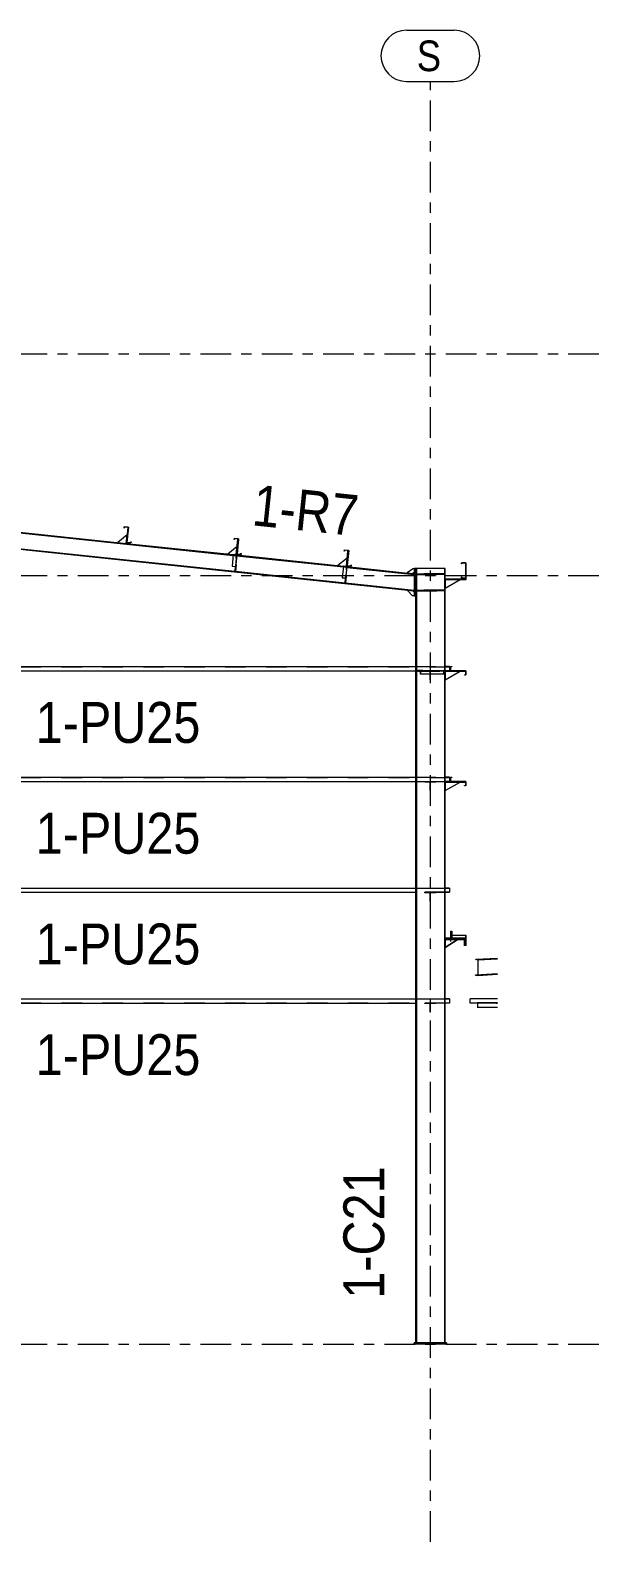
# Model space of a CAD drawing. Header units: millimetres. Extents: x -49 to 773, y -79 to 495.
# Drawn here: x 513.7 to 569.4, y 165.5 to 313.3 of the extents above; entities that cross this region are included whole.
import ezdxf

# ---------------------------------------------------------------- set-up
doc = ezdxf.new("R2010")
doc.units = ezdxf.units.MM
for name, pattern in [('XKITLINE00', [0]), ('XKITLINE02', [4, 2, -2]), ('XKITLINE03', [6, 3, -1, 1, -1])]:
    doc.linetypes.add(name, pattern=pattern)
for name, color, linetype, lineweight in [('Part', 2, 'Continuous', 0), ('PartMark', 7, 'Continuous', 0), ('S-grid', 1, 'Continuous', 0)]:
    doc.layers.add(name, color=color, linetype=linetype, lineweight=lineweight)
doc.styles.add('ARIAL', font='ARIAL.TTF')

# ---------------------------------------------------------------- blocks, each defined once
blk = doc.blocks.new('*A221')
at = {"layer": 'Part'}
blk.add_hatch(color=3, dxfattribs=at).paths.add_polyline_path([(555.89, 261.11), (555.89, 261.23), (556.31, 261.23), (556.31, 259.72), (555.89, 259.72), (555.89, 259.84), (555.91, 259.84), (555.91, 259.73), (556.29, 259.73), (556.29, 261.22), (555.91, 261.22), (555.91, 261.11)], flags=17)
blk = doc.blocks.new('*A222')
at = {"layer": 'Part'}
blk.add_hatch(color=3, dxfattribs=at).paths.add_polyline_path([(533.55, 262.05), (533.55, 262.07), (533.89, 262.03), (533.85, 261.67), (533.83, 261.68), (533.87, 262.01)], flags=17)
blk = doc.blocks.new('*A223')
at = {"layer": 'Part'}
blk.add_hatch(color=3, dxfattribs=at).paths.add_polyline_path([(544.33, 260.91), (544.33, 260.93), (544.66, 260.89), (544.62, 260.54), (544.61, 260.54), (544.64, 260.88)], flags=17)
blk = doc.blocks.new('*A224')
at = {"layer": 'Part'}
blk.add_hatch(color=3, dxfattribs=at).paths.add_polyline_path([(553.76, 250.64), (553.76, 250.66), (554.18, 250.66), (554.18, 250.32), (554.16, 250.32), (554.16, 250.64)], flags=17)
blk = doc.blocks.new('*A235')
at = {"layer": 'Part'}
blk.add_hatch(color=3, dxfattribs=at).paths.add_polyline_path([(554.81, 225.19), (554.81, 224.8), (556.31, 224.8), (556.31, 224.38), (556.18, 224.38), (556.18, 224.39), (556.29, 224.39), (556.29, 224.78), (554.79, 224.78), (554.79, 225.2), (554.92, 225.2), (554.92, 225.19)], flags=17)
blk = doc.blocks.new('*A236')
at = {"layer": 'Part'}
blk.add_hatch(color=3, dxfattribs=at).paths.add_polyline_path([(554.81, 240.23), (554.81, 239.84), (556.31, 239.84), (556.31, 239.42), (556.18, 239.42), (556.18, 239.44), (556.29, 239.44), (556.29, 239.82), (554.79, 239.82), (554.79, 240.24), (554.92, 240.24), (554.92, 240.23)], flags=17)
blk = doc.blocks.new('*A237')
at = {"layer": 'Part'}
blk.add_hatch(color=3, dxfattribs=at).paths.add_polyline_path([(554.81, 251.06), (554.81, 250.67), (556.31, 250.67), (556.31, 250.26), (556.18, 250.26), (556.18, 250.27), (556.29, 250.27), (556.29, 250.66), (554.79, 250.66), (554.79, 251.07), (554.92, 251.07), (554.92, 251.06)], flags=17)
blk = doc.blocks.new('*A240')
at = {"layer": 'Part'}
blk.add_hatch(color=3, dxfattribs=at).paths.add_polyline_path([(523.52, 263.18), (523.53, 263.29), (523.54, 263.29), (523.53, 263.17), (523.12, 263.21), (523.27, 264.7), (522.89, 264.74), (522.88, 264.63), (522.86, 264.64), (522.88, 264.76), (523.29, 264.72), (523.13, 263.22)], flags=17)
blk = doc.blocks.new('*A241')
at = {"layer": 'Part'}
blk.add_hatch(color=3, dxfattribs=at).paths.add_polyline_path([(534.29, 262.05), (534.3, 262.16), (534.32, 262.15), (534.31, 262.03), (533.89, 262.07), (534.05, 263.57), (533.66, 263.61), (533.65, 263.5), (533.64, 263.5), (533.65, 263.62), (534.06, 263.58), (533.91, 262.09)], flags=17)
blk = doc.blocks.new('*A242')
at = {"layer": 'Part'}
blk.add_hatch(color=3, dxfattribs=at).paths.add_polyline_path([(545.07, 260.91), (545.08, 261.02), (545.09, 261.02), (545.08, 260.89), (544.66, 260.94), (544.82, 262.43), (544.44, 262.47), (544.43, 262.36), (544.41, 262.36), (544.42, 262.49), (544.84, 262.44), (544.68, 260.95)], flags=17)
blk = doc.blocks.new('*A941')
at = {"layer": 'S-grid', "color": 1, "linetype": 'XKITLINE03', "lineweight": 0}
blk.add_line((-9.67, 281.66), (569.41, 281.66), dxfattribs=at)
blk = doc.blocks.new('*A942')
at = {"layer": 'S-grid', "color": 1, "linetype": 'XKITLINE03', "lineweight": 0}
blk.add_line((-9.67, 259.99), (569.41, 259.99), dxfattribs=at)
blk = doc.blocks.new('*A943')
at = {"layer": 'S-grid', "color": 1, "linetype": 'XKITLINE03', "lineweight": 0}
blk.add_line((-9.67, 184.78), (569.41, 184.78), dxfattribs=at)
blk = doc.blocks.new('*A972')
at = {"layer": 'Part', "color": 2, "linetype": 'XKITLINE00', "lineweight": 0}
for p, q in [((500.75, 218.57), (500.75, 218.16)), ((500.75, 218.57), (502.94, 218.57)), ((500.75, 218.16), (502.94, 218.16)), ((504.4, 218.57), (551.37, 218.57)), ((504.4, 218.16), (551.37, 218.16)), ((554.71, 218.57), (554.29, 218.57)), ((554.71, 218.16), (554.29, 218.16)), ((554.71, 218.57), (554.71, 218.16))]:
    blk.add_line(p, q, dxfattribs=at)
at = {"layer": 'Part', "color": 7, "linetype": 'XKITLINE02', "lineweight": 0}
for p, q in [((500.75, 218.56), (554.71, 218.56)), ((500.75, 218.17), (554.71, 218.17)), ((502.94, 218.57), (504.4, 218.57)), ((502.94, 218.16), (504.4, 218.16)), ((551.37, 218.57), (554.29, 218.57)), ((554.29, 218.16), (551.37, 218.16))]:
    blk.add_line(p, q, dxfattribs=at)
blk = doc.blocks.new('*A973')
at = {"layer": 'Part', "color": 2, "linetype": 'XKITLINE00', "lineweight": 0}
for p, q in [((500.75, 229.41), (500.75, 228.99)), ((500.75, 229.41), (502.94, 229.41)), ((504.4, 229.41), (551.37, 229.41)), ((554.71, 229.41), (554.29, 229.41)), ((554.71, 229.41), (554.71, 228.99)), ((500.75, 228.99), (502.94, 228.99)), ((504.4, 228.99), (551.37, 228.99)), ((554.71, 228.99), (554.29, 228.99))]:
    blk.add_line(p, q, dxfattribs=at)
at = {"layer": 'Part', "color": 7, "linetype": 'XKITLINE02', "lineweight": 0}
for p, q in [((500.75, 229.39), (554.71, 229.39)), ((502.94, 229.41), (504.4, 229.41)), ((551.37, 229.41), (554.29, 229.41)), ((500.75, 229.01), (554.71, 229.01)), ((502.94, 228.99), (504.4, 228.99)), ((554.29, 228.99), (551.37, 228.99))]:
    blk.add_line(p, q, dxfattribs=at)
blk = doc.blocks.new('*A974')
at = {"layer": 'Part', "color": 2, "linetype": 'XKITLINE00', "lineweight": 0}
for p, q in [((500.75, 240.24), (500.75, 239.82)), ((500.75, 240.24), (502.94, 240.24)), ((500.75, 239.82), (502.94, 239.82)), ((504.4, 240.24), (551.37, 240.24)), ((504.4, 239.82), (551.37, 239.82)), ((554.71, 240.24), (554.29, 240.24)), ((554.71, 240.24), (554.71, 239.82))]:
    blk.add_line(p, q, dxfattribs=at)
at = {"layer": 'Part', "color": 7, "linetype": 'XKITLINE02', "lineweight": 0}
for p, q in [((500.75, 240.23), (554.71, 240.23)), ((500.75, 239.84), (554.71, 239.84)), ((502.94, 240.24), (504.4, 240.24)), ((502.94, 239.82), (504.4, 239.82)), ((551.37, 240.24), (554.29, 240.24)), ((551.37, 239.82), (554.71, 239.82))]:
    blk.add_line(p, q, dxfattribs=at)
blk = doc.blocks.new('*A975')
at = {"layer": 'Part', "color": 7, "linetype": 'XKITLINE02', "lineweight": 0}
for p, q in [((552.29, 218.12), (552.29, 218.16)), ((552.29, 218.16), (553.37, 218.16)), ((553.37, 218.12), (552.29, 218.12)), ((553.37, 218.16), (553.37, 218.12))]:
    blk.add_line(p, q, dxfattribs=at)
blk = doc.blocks.new('*A976')
at = {"layer": 'Part', "color": 7, "linetype": 'XKITLINE02', "lineweight": 0}
for p, q in [((552.85, 218.12), (552.81, 218.12)), ((552.81, 217.28), (552.81, 218.12)), ((552.81, 218.12), (552.85, 218.12)), ((552.85, 217.28), (552.85, 218.12)), ((552.85, 217.28), (552.81, 217.28))]:
    blk.add_line(p, q, dxfattribs=at)
blk = doc.blocks.new('*A977')
at = {"layer": 'Part', "color": 7, "linetype": 'XKITLINE02', "lineweight": 0}
for p, q in [((552.29, 228.95), (552.29, 228.99)), ((552.29, 228.99), (553.37, 228.99)), ((553.37, 228.95), (552.29, 228.95)), ((553.37, 228.99), (553.37, 228.95))]:
    blk.add_line(p, q, dxfattribs=at)
blk = doc.blocks.new('*A978')
at = {"layer": 'Part', "color": 7, "linetype": 'XKITLINE02', "lineweight": 0}
for p, q in [((552.85, 228.95), (552.81, 228.95)), ((552.81, 228.12), (552.81, 228.95)), ((552.81, 228.95), (552.85, 228.95)), ((552.85, 228.12), (552.81, 228.12)), ((552.85, 228.12), (552.85, 228.95))]:
    blk.add_line(p, q, dxfattribs=at)
blk = doc.blocks.new('*A979')
at = {"layer": 'Part', "color": 7, "linetype": 'XKITLINE02', "lineweight": 0}
for p, q in [((552.29, 239.78), (552.29, 239.82)), ((552.29, 239.82), (553.37, 239.82)), ((553.37, 239.78), (552.29, 239.78)), ((553.37, 239.82), (553.37, 239.78))]:
    blk.add_line(p, q, dxfattribs=at)
blk = doc.blocks.new('*A980')
at = {"layer": 'Part', "color": 7, "linetype": 'XKITLINE02', "lineweight": 0}
for p, q in [((552.85, 239.78), (552.81, 239.78)), ((552.81, 238.95), (552.81, 239.78)), ((552.81, 239.78), (552.85, 239.78)), ((552.85, 238.95), (552.85, 239.78)), ((552.85, 238.95), (552.81, 238.95))]:
    blk.add_line(p, q, dxfattribs=at)
blk = doc.blocks.new('*A993')
at = {"layer": 'Part', "color": 2, "linetype": 'XKITLINE00', "lineweight": 0}
for p, q in [((500.75, 251.07), (500.75, 250.66)), ((500.75, 251.07), (502.94, 251.07)), ((500.75, 250.66), (502.94, 250.66)), ((504.4, 251.07), (551.37, 251.07)), ((504.4, 250.66), (551.37, 250.66)), ((554.71, 251.07), (554.29, 251.07)), ((554.71, 251.07), (554.71, 250.66))]:
    blk.add_line(p, q, dxfattribs=at)
at = {"layer": 'Part', "color": 7, "linetype": 'XKITLINE02', "lineweight": 0}
for p, q in [((500.75, 251.06), (554.71, 251.06)), ((500.75, 250.67), (554.71, 250.67)), ((502.94, 251.07), (504.4, 251.07)), ((502.94, 250.66), (504.4, 250.66)), ((551.37, 251.07), (554.29, 251.07)), ((551.37, 250.66), (554.71, 250.66))]:
    blk.add_line(p, q, dxfattribs=at)
blk = doc.blocks.new('*A994')
at = {"layer": 'Part', "color": 7, "linetype": 'XKITLINE02', "lineweight": 0}
for p, q in [((554.18, 260.16), (551.48, 260.16)), ((551.48, 260.09), (551.48, 260.16)), ((551.48, 260.09), (554.18, 260.09)), ((551.61, 260.09), (551.61, 260.16)), ((554.06, 260.09), (554.06, 260.16)), ((554.18, 260.09), (554.18, 260.16))]:
    blk.add_line(p, q, dxfattribs=at)
blk = doc.blocks.new('*A995')
at = {"layer": 'Part', "color": 7, "linetype": 'XKITLINE02', "lineweight": 0}
for p, q in [((554.18, 258.55), (551.48, 258.55)), ((551.48, 258.48), (551.48, 258.55)), ((551.48, 258.48), (554.18, 258.48)), ((551.61, 258.48), (551.61, 258.55)), ((554.06, 258.48), (554.06, 258.55)), ((554.18, 258.48), (554.18, 258.55))]:
    blk.add_line(p, q, dxfattribs=at)
blk = doc.blocks.new('*A996')
at = {"layer": 'Part', "color": 7, "linetype": 'XKITLINE02', "lineweight": 0}
for p, q in [((552.29, 250.62), (552.29, 250.66)), ((552.29, 250.66), (553.37, 250.66)), ((553.37, 250.62), (552.29, 250.62)), ((553.37, 250.66), (553.37, 250.62))]:
    blk.add_line(p, q, dxfattribs=at)
blk = doc.blocks.new('*A997')
at = {"layer": 'Part', "color": 7, "linetype": 'XKITLINE02', "lineweight": 0}
for p, q in [((552.85, 250.62), (552.81, 250.62)), ((552.81, 249.78), (552.81, 250.62)), ((552.81, 250.62), (552.85, 250.62)), ((552.85, 249.78), (552.85, 250.62)), ((552.85, 249.78), (552.81, 249.78))]:
    blk.add_line(p, q, dxfattribs=at)
blk = doc.blocks.new('*A1140')
at = {"layer": 'S-grid', "color": 1, "linetype": 'XKITLINE03', "lineweight": 0}
blk.add_line((552.83, 165.46), (552.83, 308.32), dxfattribs=at)
at = {"layer": 'S-grid', "color": 3, "style": 'ARIAL', "width": 0.85}
blk.add_text('S', height=3, dxfattribs=at).set_placement((551.5, 309.32))
blk = doc.blocks.new('*A1279')
at = {"layer": 'Part', "color": 7, "linetype": 'XKITLINE02', "lineweight": 0}
for p, q in [((455.14, 268.62), (455.31, 270.28)), ((458.13, 269.91), (458.46, 269.87)), ((458.14, 269.98), (458.47, 269.94)), ((458.3, 268.36), (458.34, 268.35)), ((468.9, 268.77), (469.23, 268.74)), ((468.91, 268.84), (469.24, 268.81)), ((479.97, 267.68), (480.01, 267.67)), ((469.07, 267.22), (469.11, 267.22)), ((490.45, 266.5), (490.78, 266.47)), ((490.46, 266.57), (490.79, 266.54)), ((490.62, 264.95), (490.66, 264.94)), ((501.52, 265.4), (501.56, 265.4)), ((502.85, 263.59), (504.51, 263.41)), ((512, 264.3), (512.33, 264.26)), ((512, 264.23), (512.33, 264.19)), ((512.17, 262.68), (512.21, 262.67)), ((523.07, 263.13), (523.11, 263.13)), ((533.54, 261.95), (533.87, 261.92)), ((533.55, 262.03), (533.88, 261.99)), ((533.71, 260.4), (533.76, 260.4)), ((544.32, 260.89), (544.66, 260.85)), ((544.32, 260.82), (551.26, 260.09)), ((544.49, 259.27), (544.53, 259.26)), ((551.26, 260.16), (551.26, 258.48))]:
    blk.add_line(p, q, dxfattribs=at)
at = {"layer": 'Part', "color": 2, "linetype": 'XKITLINE00', "lineweight": 0}
for p, q in [((455.31, 270.28), (458.14, 269.98)), ((455.31, 270.21), (458.13, 269.91)), ((458.46, 269.87), (468.9, 268.77)), ((458.47, 269.94), (468.91, 268.84)), ((455.14, 268.62), (502.85, 263.59)), ((455.15, 268.69), (458.3, 268.36)), ((458.34, 268.35), (469.07, 267.22)), ((469.23, 268.74), (490.45, 266.5)), ((469.24, 268.81), (479.97, 267.68)), ((480.01, 267.67), (490.46, 266.57)), ((469.11, 267.22), (490.62, 264.95)), ((490.78, 266.47), (512, 264.23)), ((490.79, 266.54), (501.52, 265.4)), ((490.66, 264.94), (512.17, 262.68)), ((501.56, 265.4), (512, 264.3)), ((504.51, 263.41), (551.26, 258.48)), ((512.33, 264.26), (523.07, 263.13)), ((512.33, 264.19), (533.54, 261.95)), ((512.21, 262.67), (533.71, 260.4)), ((523.11, 263.13), (533.55, 262.03)), ((533.87, 261.92), (544.32, 260.82)), ((533.88, 261.99), (544.32, 260.89)), ((533.76, 260.4), (544.49, 259.27)), ((544.65, 260.78), (551.26, 260.09)), ((544.66, 260.85), (551.26, 260.16)), ((544.53, 259.26), (551.26, 258.55))]:
    blk.add_line(p, q, dxfattribs=at)
blk = doc.blocks.new('*A1282')
at = {"layer": 'Part', "color": 2, "linetype": 'XKITLINE00', "lineweight": 0}
for p, q in [((551.37, 260.66), (551.37, 184.91)), ((554.29, 260.66), (551.37, 260.66)), ((551.47, 260.66), (551.47, 184.91)), ((554.2, 260.66), (554.2, 184.91)), ((554.29, 184.91), (554.29, 260.66))]:
    blk.add_line(p, q, dxfattribs=at)
at = {"layer": 'Part', "color": 7, "linetype": 'XKITLINE02', "lineweight": 0}
blk.add_line((551.37, 184.91), (554.29, 184.91), dxfattribs=at)
blk = doc.blocks.new('*A1303')
at = {"layer": 'Part', "color": 2, "linetype": 'XKITLINE00', "lineweight": 0}
for p, q in [((555.89, 261.23), (556.31, 261.23)), ((555.89, 261.11), (555.89, 261.23)), ((555.91, 261.11), (555.89, 261.11)), ((556.29, 261.22), (555.91, 261.22)), ((555.91, 261.22), (555.91, 261.11)), ((556.29, 259.73), (556.29, 261.22)), ((556.31, 261.23), (556.31, 259.72)), ((555.89, 259.72), (555.89, 259.84)), ((555.89, 259.84), (555.91, 259.84)), ((556.31, 259.72), (555.89, 259.72)), ((555.91, 259.84), (555.91, 259.73)), ((555.91, 259.73), (556.29, 259.73))]:
    blk.add_line(p, q, dxfattribs=at)
blk = doc.blocks.new('*A1304')
at = {"layer": 'Part', "color": 2, "linetype": 'XKITLINE00', "lineweight": 0}
for p, q in [((523.22, 264.62), (523.07, 263.13)), ((523.12, 263.21), (523.11, 263.13)), ((523.22, 264.62), (523.27, 264.62)), ((523.07, 263.13), (523.11, 263.13))]:
    blk.add_line(p, q, dxfattribs=at)
at = {"layer": 'Part', "color": 7, "linetype": 'XKITLINE02', "lineweight": 0}
blk.add_line((523.27, 264.62), (523.12, 263.21), dxfattribs=at)
blk = doc.blocks.new('*A1305')
at = {"layer": 'Part', "color": 2, "linetype": 'XKITLINE00', "lineweight": 0}
blk.add_line((523.15, 263.96), (522.24, 263.22), dxfattribs=at)
at = {"layer": 'Part', "color": 7, "linetype": 'XKITLINE02', "lineweight": 0}
for p, q in [((522.24, 263.22), (523.07, 263.13)), ((523.07, 263.13), (523.15, 263.96))]:
    blk.add_line(p, q, dxfattribs=at)
blk = doc.blocks.new('*A1306')
at = {"layer": 'Part', "color": 2, "linetype": 'XKITLINE00', "lineweight": 0}
for p, q in [((533.55, 262.05), (533.43, 260.9)), ((533.55, 262.05), (533.55, 262.07)), ((533.55, 262.07), (533.89, 262.03)), ((533.87, 262.01), (533.55, 262.05)), ((533.89, 262.03), (533.75, 260.71)), ((533.83, 261.68), (533.87, 262.01)), ((533.43, 260.9), (533.75, 260.87)), ((533.83, 261.68), (533.72, 260.57)), ((533.72, 260.57), (533.73, 260.57)), ((533.83, 261.68), (533.85, 261.67))]:
    blk.add_line(p, q, dxfattribs=at)
at = {"layer": 'Part', "color": 7, "linetype": 'XKITLINE02', "lineweight": 0}
for p, q in [((533.43, 260.91), (533.76, 260.88)), ((533.73, 260.57), (533.75, 260.71))]:
    blk.add_line(p, q, dxfattribs=at)
blk = doc.blocks.new('*A1307')
at = {"layer": 'Part', "color": 2, "linetype": 'XKITLINE00', "lineweight": 0}
for p, q in [((533.84, 262.03), (534, 263.49)), ((534, 263.49), (534.04, 263.48)), ((533.89, 262.07), (533.89, 262.03))]:
    blk.add_line(p, q, dxfattribs=at)
at = {"layer": 'Part', "color": 7, "linetype": 'XKITLINE02', "lineweight": 0}
for p, q in [((534.04, 263.48), (533.89, 262.07)), ((533.84, 262.03), (533.84, 261.99)), ((533.84, 261.99), (533.88, 261.99)), ((533.89, 262.03), (533.88, 261.99))]:
    blk.add_line(p, q, dxfattribs=at)
blk = doc.blocks.new('*A1308')
at = {"layer": 'Part', "color": 2, "linetype": 'XKITLINE00', "lineweight": 0}
blk.add_line((533.93, 262.82), (533.01, 262.08), dxfattribs=at)
at = {"layer": 'Part', "color": 7, "linetype": 'XKITLINE02', "lineweight": 0}
for p, q in [((533.01, 262.08), (533.84, 261.99)), ((533.84, 261.99), (533.93, 262.82))]:
    blk.add_line(p, q, dxfattribs=at)
blk = doc.blocks.new('*A1309')
at = {"layer": 'Part', "color": 2, "linetype": 'XKITLINE00', "lineweight": 0}
for p, q in [((544.33, 260.91), (544.21, 259.76)), ((544.33, 260.91), (544.33, 260.93)), ((544.33, 260.93), (544.66, 260.89)), ((544.64, 260.88), (544.33, 260.91)), ((544.61, 260.54), (544.49, 259.44)), ((544.66, 260.89), (544.52, 259.57)), ((544.61, 260.54), (544.64, 260.88)), ((544.61, 260.54), (544.62, 260.54)), ((544.21, 259.76), (544.52, 259.73)), ((544.49, 259.44), (544.51, 259.43))]:
    blk.add_line(p, q, dxfattribs=at)
at = {"layer": 'Part', "color": 7, "linetype": 'XKITLINE02', "lineweight": 0}
for p, q in [((544.21, 259.78), (544.54, 259.74)), ((544.51, 259.43), (544.52, 259.57))]:
    blk.add_line(p, q, dxfattribs=at)
blk = doc.blocks.new('*A1310')
at = {"layer": 'Part', "color": 2, "linetype": 'XKITLINE00', "lineweight": 0}
for p, q in [((544.62, 260.9), (544.77, 262.35)), ((544.77, 262.35), (544.81, 262.35)), ((544.66, 260.94), (544.66, 260.89))]:
    blk.add_line(p, q, dxfattribs=at)
at = {"layer": 'Part', "color": 7, "linetype": 'XKITLINE02', "lineweight": 0}
for p, q in [((544.81, 262.35), (544.66, 260.94)), ((544.62, 260.9), (544.61, 260.86)), ((544.61, 260.86), (544.66, 260.85)), ((544.66, 260.89), (544.66, 260.85))]:
    blk.add_line(p, q, dxfattribs=at)
blk = doc.blocks.new('*A1311')
at = {"layer": 'Part', "color": 2, "linetype": 'XKITLINE00', "lineweight": 0}
blk.add_line((544.7, 261.69), (543.79, 260.95), dxfattribs=at)
at = {"layer": 'Part', "color": 7, "linetype": 'XKITLINE02', "lineweight": 0}
for p, q in [((543.79, 260.95), (544.61, 260.86)), ((544.61, 260.86), (544.7, 261.69))]:
    blk.add_line(p, q, dxfattribs=at)
blk = doc.blocks.new('*A1312')
at = {"layer": 'Part', "color": 2, "linetype": 'XKITLINE00', "lineweight": 0}
for p, q in [((533.71, 260.4), (533.75, 260.71)), ((533.76, 260.4), (533.71, 260.4)), ((533.82, 261.02), (533.76, 260.4)), ((533.78, 261.02), (533.82, 261.02))]:
    blk.add_line(p, q, dxfattribs=at)
at = {"layer": 'Part', "color": 7, "linetype": 'XKITLINE02', "lineweight": 0}
for p, q in [((533.73, 260.53), (533.77, 260.52)), ((533.75, 260.71), (533.78, 261.02))]:
    blk.add_line(p, q, dxfattribs=at)
blk = doc.blocks.new('*A1313')
at = {"layer": 'Part', "color": 2, "linetype": 'XKITLINE00', "lineweight": 0}
for p, q in [((544.49, 259.27), (544.52, 259.57)), ((544.53, 259.26), (544.49, 259.27)), ((544.6, 259.88), (544.53, 259.26)), ((544.55, 259.89), (544.6, 259.88))]:
    blk.add_line(p, q, dxfattribs=at)
at = {"layer": 'Part', "color": 7, "linetype": 'XKITLINE02', "lineweight": 0}
for p, q in [((544.5, 259.39), (544.54, 259.39)), ((544.52, 259.57), (544.55, 259.89))]:
    blk.add_line(p, q, dxfattribs=at)
blk = doc.blocks.new('*A1314')
at = {"layer": 'Part', "color": 2, "linetype": 'XKITLINE00', "lineweight": 0}
for p, q in [((551.36, 260.66), (551.26, 260.66)), ((551.26, 260.66), (551.26, 257.99)), ((551.36, 257.99), (551.36, 260.66)), ((551.26, 257.99), (551.36, 257.99))]:
    blk.add_line(p, q, dxfattribs=at)
blk = doc.blocks.new('*A1315')
at = {"layer": 'Part', "color": 2, "linetype": 'XKITLINE00', "lineweight": 0}
for p, q in [((550.6, 260.31), (551.14, 260.67)), ((550.6, 260.23), (550.6, 260.31)), ((551.26, 260.28), (551.13, 260.17)), ((551.14, 260.67), (551.26, 260.66))]:
    blk.add_line(p, q, dxfattribs=at)
at = {"layer": 'Part', "color": 7, "linetype": 'XKITLINE02', "lineweight": 0}
for p, q in [((551.26, 260.66), (551.26, 260.28)), ((550.6, 260.23), (551.13, 260.17))]:
    blk.add_line(p, q, dxfattribs=at)
blk = doc.blocks.new('*A1316')
at = {"layer": 'Part', "color": 2, "linetype": 'XKITLINE00', "lineweight": 0}
for p, q in [((550.64, 258.47), (550.65, 258.55)), ((551.09, 258.01), (550.64, 258.47)), ((551.26, 257.99), (551.09, 258.01)), ((551.13, 258.49), (551.26, 258.36))]:
    blk.add_line(p, q, dxfattribs=at)
at = {"layer": 'Part', "color": 7, "linetype": 'XKITLINE02', "lineweight": 0}
for p, q in [((550.65, 258.55), (551.13, 258.49)), ((551.26, 258.36), (551.26, 257.99))]:
    blk.add_line(p, q, dxfattribs=at)
blk = doc.blocks.new('*A1317')
at = {"layer": 'Part', "color": 2, "linetype": 'XKITLINE00', "lineweight": 0}
for p, q in [((551.48, 260.09), (551.48, 260.16)), ((551.48, 260.16), (554.18, 260.16)), ((554.18, 260.09), (551.48, 260.09)), ((554.18, 260.16), (554.18, 260.09))]:
    blk.add_line(p, q, dxfattribs=at)
at = {"layer": 'Part', "color": 7, "linetype": 'XKITLINE02', "lineweight": 0}
for p, q in [((551.61, 260.09), (551.61, 260.16)), ((554.06, 260.09), (554.06, 260.16))]:
    blk.add_line(p, q, dxfattribs=at)
blk = doc.blocks.new('*A1318')
at = {"layer": 'Part', "color": 2, "linetype": 'XKITLINE00', "lineweight": 0}
for p, q in [((551.48, 258.48), (551.48, 258.55)), ((551.48, 258.55), (554.18, 258.55)), ((554.18, 258.48), (551.48, 258.48)), ((554.18, 258.55), (554.18, 258.48))]:
    blk.add_line(p, q, dxfattribs=at)
at = {"layer": 'Part', "color": 7, "linetype": 'XKITLINE02', "lineweight": 0}
for p, q in [((551.61, 258.48), (551.61, 258.55)), ((554.06, 258.48), (554.06, 258.55))]:
    blk.add_line(p, q, dxfattribs=at)
blk = doc.blocks.new('*A1319')
at = {"layer": 'Part', "color": 2, "linetype": 'XKITLINE00', "lineweight": 0}
for p, q in [((554.79, 250.66), (554.29, 250.66)), ((554.29, 250.62), (556.21, 250.62)), ((556.21, 250.62), (556.21, 250.66))]:
    blk.add_line(p, q, dxfattribs=at)
at = {"layer": 'Part', "color": 7, "linetype": 'XKITLINE02', "lineweight": 0}
for p, q in [((554.29, 250.66), (554.29, 250.62)), ((556.21, 250.66), (554.79, 250.66))]:
    blk.add_line(p, q, dxfattribs=at)
blk = doc.blocks.new('*A1320')
at = {"layer": 'Part', "color": 2, "linetype": 'XKITLINE00', "lineweight": 0}
blk.add_line((554.29, 249.78), (555.75, 250.62), dxfattribs=at)
at = {"layer": 'Part', "color": 7, "linetype": 'XKITLINE02', "lineweight": 0}
for p, q in [((554.29, 250.62), (554.29, 249.78)), ((555.75, 250.62), (554.29, 250.62))]:
    blk.add_line(p, q, dxfattribs=at)
blk = doc.blocks.new('*A1321')
at = {"layer": 'Part', "color": 2, "linetype": 'XKITLINE00', "lineweight": 0}
for p, q in [((552.09, 250.7), (551.47, 250.7)), ((551.83, 250.66), (551.47, 250.66)), ((552.09, 250.66), (552.09, 250.7))]:
    blk.add_line(p, q, dxfattribs=at)
at = {"layer": 'Part', "color": 7, "linetype": 'XKITLINE02', "lineweight": 0}
for p, q in [((551.47, 250.66), (551.47, 250.7)), ((551.59, 250.66), (551.59, 250.7)), ((552.09, 250.66), (551.83, 250.66))]:
    blk.add_line(p, q, dxfattribs=at)
blk = doc.blocks.new('*A1322')
at = {"layer": 'Part', "color": 2, "linetype": 'XKITLINE00', "lineweight": 0}
for p, q in [((551.61, 250.66), (551.61, 250.64)), ((551.61, 250.64), (553.76, 250.64)), ((554.18, 250.66), (551.83, 250.66)), ((551.86, 250.32), (551.86, 250.64)), ((554.16, 250.32), (551.86, 250.32)), ((553.76, 250.64), (553.76, 250.66)), ((554.16, 250.64), (553.76, 250.64)), ((554.16, 250.32), (554.16, 250.64)), ((554.18, 250.32), (554.16, 250.32)), ((554.18, 250.32), (554.18, 250.66))]:
    blk.add_line(p, q, dxfattribs=at)
at = {"layer": 'Part', "color": 7, "linetype": 'XKITLINE02', "lineweight": 0}
for p, q in [((551.83, 250.66), (551.61, 250.66)), ((551.87, 250.32), (551.86, 250.32)), ((551.87, 250.66), (551.87, 250.32))]:
    blk.add_line(p, q, dxfattribs=at)
blk = doc.blocks.new('*A1323')
at = {"layer": 'Part', "color": 2, "linetype": 'XKITLINE00', "lineweight": 0}
for p, q in [((556.35, 261.13), (556.31, 261.13)), ((556.35, 259.63), (556.35, 261.13)), ((556.31, 259.72), (556.31, 259.63)), ((556.31, 259.63), (556.35, 259.63))]:
    blk.add_line(p, q, dxfattribs=at)
at = {"layer": 'Part', "color": 7, "linetype": 'XKITLINE02', "lineweight": 0}
blk.add_line((556.31, 261.13), (556.31, 259.72), dxfattribs=at)
blk = doc.blocks.new('*A1324')
at = {"layer": 'Part', "color": 2, "linetype": 'XKITLINE00', "lineweight": 0}
for p, q in [((556.35, 259.63), (554.29, 259.63)), ((554.29, 259.59), (556.35, 259.59)), ((556.35, 259.59), (556.35, 259.63))]:
    blk.add_line(p, q, dxfattribs=at)
at = {"layer": 'Part', "color": 7, "linetype": 'XKITLINE02', "lineweight": 0}
blk.add_line((554.29, 259.63), (554.29, 259.59), dxfattribs=at)
blk = doc.blocks.new('*A1325')
at = {"layer": 'Part', "color": 2, "linetype": 'XKITLINE00', "lineweight": 0}
blk.add_line((554.29, 258.76), (555.75, 259.59), dxfattribs=at)
at = {"layer": 'Part', "color": 7, "linetype": 'XKITLINE02', "lineweight": 0}
for p, q in [((554.29, 259.59), (554.29, 258.76)), ((555.75, 259.59), (554.29, 259.59))]:
    blk.add_line(p, q, dxfattribs=at)
blk = doc.blocks.new('*A1354')
at = {"layer": 'Part', "color": 2, "linetype": 'XKITLINE00', "lineweight": 0}
for p, q in [((559.27, 218.16), (559.27, 218.14)), ((559.27, 218.14), (559.41, 218.14))]:
    blk.add_line(p, q, dxfattribs=at)
at = {"layer": 'Part', "color": 7, "linetype": 'XKITLINE02', "lineweight": 0}
blk.add_line((559.41, 218.16), (559.27, 218.16), dxfattribs=at)
blk = doc.blocks.new('*A1355')
at = {"layer": 'Part', "color": 2, "linetype": 'XKITLINE00', "lineweight": 0}
for p, q in [((559.41, 218.57), (556.74, 218.57)), ((556.74, 218.16), (556.74, 218.57)), ((559.41, 218.16), (556.74, 218.16)), ((557.41, 217.76), (557.41, 217.77)), ((557.41, 217.77), (559.41, 217.77)), ((557.41, 217.76), (559.41, 217.76)), ((557.46, 217.77), (557.46, 218.16))]:
    blk.add_line(p, q, dxfattribs=at)
at = {"layer": 'Part', "color": 7, "linetype": 'XKITLINE02', "lineweight": 0}
for p, q in [((559.41, 218.56), (556.74, 218.56)), ((556.74, 218.17), (556.74, 218.56)), ((559.41, 218.17), (556.74, 218.17)), ((556.8, 218.56), (556.8, 218.57)), ((557.47, 217.76), (557.47, 218.17))]:
    blk.add_line(p, q, dxfattribs=at)
blk = doc.blocks.new('*A1356')
at = {"layer": 'Part', "color": 2, "linetype": 'XKITLINE00', "lineweight": 0}
for p, q in [((557.27, 222.44), (559.41, 222.56)), ((557.27, 222.42), (559.41, 222.54)), ((557.27, 222.42), (557.27, 222.44)), ((557.46, 222.38), (557.27, 222.42)), ((557.46, 222.38), (559.41, 222.49)), ((557.46, 222.38), (557.46, 220.93)), ((557.26, 220.92), (559.41, 221.04)), ((559.41, 221.02), (557.26, 220.9)), ((557.26, 220.9), (557.26, 220.92)), ((557.26, 220.9), (557.47, 220.86)), ((557.47, 220.86), (559.41, 220.97))]:
    blk.add_line(p, q, dxfattribs=at)
at = {"layer": 'Part', "color": 7, "linetype": 'XKITLINE02', "lineweight": 0}
for p, q in [((557.27, 222.44), (557.47, 222.4)), ((557.47, 222.4), (559.41, 222.51)), ((557.47, 222.4), (557.47, 220.86)), ((557.26, 220.92), (557.46, 220.88)), ((557.46, 220.88), (559.41, 220.99)), ((557.46, 220.93), (557.46, 220.88))]:
    blk.add_line(p, q, dxfattribs=at)
blk = doc.blocks.new('*A1359')
at = {"layer": 'Part', "color": 2, "linetype": 'XKITLINE00', "lineweight": 0}
for p, q in [((554.79, 225.2), (554.79, 224.51)), ((554.79, 225.2), (554.92, 225.2)), ((556.29, 224.78), (554.79, 224.78)), ((554.81, 225.19), (554.92, 225.19)), ((554.81, 225.19), (554.81, 224.8)), ((554.81, 224.8), (556.31, 224.8)), ((554.92, 225.2), (554.92, 224.8)), ((556.29, 224.39), (556.29, 224.78)), ((556.31, 224.8), (556.31, 224.38)), ((556.18, 223.76), (556.18, 224.39)), ((556.18, 224.39), (556.29, 224.39)), ((556.31, 224.38), (556.18, 224.38)), ((556.31, 223.76), (556.31, 224.38))]:
    blk.add_line(p, q, dxfattribs=at)
at = {"layer": 'Part', "color": 7, "linetype": 'XKITLINE02', "lineweight": 0}
for p, q in [((554.81, 224.8), (554.81, 224.57)), ((554.81, 224.78), (554.81, 224.18)), ((554.92, 224.8), (554.92, 224.57)), ((554.79, 224.51), (554.79, 224.17)), ((556.29, 224.39), (556.29, 223.78)), ((556.31, 224.38), (556.31, 224.18))]:
    blk.add_line(p, q, dxfattribs=at)
blk = doc.blocks.new('*A1361')
at = {"layer": 'Part', "color": 2, "linetype": 'XKITLINE00', "lineweight": 0}
for p, q in [((554.42, 184.91), (551.25, 184.91)), ((551.25, 184.78), (551.25, 184.91)), ((554.42, 184.91), (554.42, 184.78)), ((554.42, 184.78), (551.25, 184.78))]:
    blk.add_line(p, q, dxfattribs=at)
blk = doc.blocks.new('*A1362')
at = {"layer": 'Part', "color": 2, "linetype": 'XKITLINE00', "lineweight": 0}
for p, q in [((554.79, 224.51), (554.29, 224.51)), ((554.29, 224.47), (556.21, 224.47)), ((556.18, 224.35), (555.46, 224.35)), ((556.21, 224.51), (556.21, 224.39))]:
    blk.add_line(p, q, dxfattribs=at)
at = {"layer": 'Part', "color": 7, "linetype": 'XKITLINE02', "lineweight": 0}
for p, q in [((554.29, 224.51), (554.29, 224.35)), ((554.29, 224.4), (556.21, 224.4)), ((555.46, 224.35), (554.29, 224.35)), ((556.21, 224.51), (554.79, 224.51)), ((556.21, 224.35), (556.18, 224.35)), ((556.21, 224.51), (556.21, 224.51)), ((556.21, 224.51), (556.21, 224.51)), ((556.21, 224.39), (556.21, 224.35))]:
    blk.add_line(p, q, dxfattribs=at)
blk = doc.blocks.new('*A1363')
at = {"layer": 'Part', "color": 2, "linetype": 'XKITLINE00', "lineweight": 0}
for p, q in [((554.29, 223.58), (555.54, 224.41)), ((555.54, 224.41), (554.29, 224.41)), ((555.54, 224.41), (554.29, 223.58)), ((555.54, 224.41), (555.54, 224.41))]:
    blk.add_line(p, q, dxfattribs=at)
at = {"layer": 'Part', "color": 7, "linetype": 'XKITLINE02', "lineweight": 0}
for q in [(554.29, 223.58), (555.54, 224.41)]:
    blk.add_line((554.29, 224.41), q, dxfattribs=at)
blk = doc.blocks.new('*A1368')
at = {"layer": 'Part', "color": 2, "linetype": 'XKITLINE00', "lineweight": 0}
for p, q in [((554.79, 239.82), (554.79, 240.24)), ((554.79, 240.24), (554.92, 240.24)), ((556.29, 239.82), (554.79, 239.82)), ((554.92, 240.23), (554.81, 240.23)), ((554.81, 240.23), (554.81, 239.84)), ((554.81, 239.84), (556.31, 239.84)), ((554.92, 240.24), (554.92, 240.23)), ((556.29, 239.44), (556.29, 239.82)), ((556.31, 239.84), (556.31, 239.42)), ((556.18, 239.42), (556.18, 239.44)), ((556.18, 239.44), (556.29, 239.44)), ((556.31, 239.42), (556.18, 239.42))]:
    blk.add_line(p, q, dxfattribs=at)
blk = doc.blocks.new('*A1369')
at = {"layer": 'Part', "color": 2, "linetype": 'XKITLINE00', "lineweight": 0}
for p, q in [((554.79, 250.66), (554.79, 251.07)), ((554.79, 251.07), (554.92, 251.07)), ((556.29, 250.66), (554.79, 250.66)), ((554.92, 251.06), (554.81, 251.06)), ((554.81, 251.06), (554.81, 250.67)), ((554.81, 250.67), (556.31, 250.67)), ((554.92, 251.07), (554.92, 251.06)), ((556.18, 250.26), (556.18, 250.27)), ((556.18, 250.27), (556.29, 250.27)), ((556.31, 250.26), (556.18, 250.26)), ((556.29, 250.27), (556.29, 250.66)), ((556.31, 250.67), (556.31, 250.26))]:
    blk.add_line(p, q, dxfattribs=at)
blk = doc.blocks.new('*A1372')
at = {"layer": 'Part', "color": 2, "linetype": 'XKITLINE00', "lineweight": 0}
for p, q in [((522.86, 264.64), (522.88, 264.76)), ((522.88, 264.76), (523.29, 264.72)), ((522.89, 264.74), (522.88, 264.63)), ((523.27, 264.7), (522.89, 264.74)), ((523.12, 263.21), (523.27, 264.7)), ((523.29, 264.72), (523.13, 263.22)), ((522.88, 264.63), (522.86, 264.64)), ((523.53, 263.17), (523.12, 263.21)), ((523.13, 263.22), (523.52, 263.18)), ((523.52, 263.18), (523.53, 263.29)), ((523.53, 263.29), (523.54, 263.29)), ((523.54, 263.29), (523.53, 263.17))]:
    blk.add_line(p, q, dxfattribs=at)
blk = doc.blocks.new('*A1373')
at = {"layer": 'Part', "color": 2, "linetype": 'XKITLINE00', "lineweight": 0}
for p, q in [((533.64, 263.5), (533.65, 263.62)), ((533.65, 263.5), (533.64, 263.5)), ((533.65, 263.62), (534.06, 263.58)), ((533.66, 263.61), (533.65, 263.5)), ((534.05, 263.57), (533.66, 263.61)), ((533.89, 262.07), (534.05, 263.57)), ((534.06, 263.58), (533.91, 262.09)), ((534.31, 262.03), (533.89, 262.07)), ((533.91, 262.09), (534.29, 262.05)), ((534.29, 262.05), (534.3, 262.16)), ((534.3, 262.16), (534.32, 262.15)), ((534.32, 262.15), (534.31, 262.03))]:
    blk.add_line(p, q, dxfattribs=at)
blk = doc.blocks.new('*A1374')
at = {"layer": 'Part', "color": 2, "linetype": 'XKITLINE00', "lineweight": 0}
for p, q in [((544.41, 262.36), (544.42, 262.49)), ((544.43, 262.36), (544.41, 262.36)), ((544.42, 262.49), (544.84, 262.44)), ((544.44, 262.47), (544.43, 262.36)), ((544.82, 262.43), (544.44, 262.47)), ((544.66, 260.94), (544.82, 262.43)), ((544.84, 262.44), (544.68, 260.95)), ((545.08, 260.89), (544.66, 260.94)), ((544.68, 260.95), (545.07, 260.91)), ((545.07, 260.91), (545.08, 261.02)), ((545.08, 261.02), (545.09, 261.02)), ((545.09, 261.02), (545.08, 260.89))]:
    blk.add_line(p, q, dxfattribs=at)
blk = doc.blocks.new('*A1375')
at = {"layer": 'Part', "color": 2, "linetype": 'XKITLINE00', "lineweight": 0}
blk.add_line((554.29, 238.95), (555.75, 239.78), dxfattribs=at)
at = {"layer": 'Part', "color": 7, "linetype": 'XKITLINE02', "lineweight": 0}
for p, q in [((554.29, 239.78), (554.29, 238.95)), ((555.75, 239.78), (554.29, 239.78))]:
    blk.add_line(p, q, dxfattribs=at)
blk = doc.blocks.new('*A1376')
at = {"layer": 'Part', "color": 2, "linetype": 'XKITLINE00', "lineweight": 0}
for p, q in [((554.79, 239.82), (554.29, 239.82)), ((554.29, 239.78), (556.21, 239.78)), ((556.21, 239.78), (556.21, 239.82))]:
    blk.add_line(p, q, dxfattribs=at)
at = {"layer": 'Part', "color": 7, "linetype": 'XKITLINE02', "lineweight": 0}
for p, q in [((554.29, 239.82), (554.29, 239.78)), ((556.21, 239.82), (554.79, 239.82))]:
    blk.add_line(p, q, dxfattribs=at)
blk = doc.blocks.new('*A1377')
at = {"layer": 'S-grid', "color": 1, "linetype": 'XKITLINE00', "lineweight": 0}
for p, q in [((550.5, 313.32), (555.17, 313.32)), ((550.5, 308.32), (555.17, 308.32))]:
    blk.add_line(p, q, dxfattribs=at)
for centre, start, end in [((550.5, 310.82), 90, 270), ((555.17, 310.82), 270, 90)]:
    blk.add_arc(centre, 2.5, start, end, dxfattribs=at)
blk = doc.blocks.new('*A1994')
at = {"layer": 'PartMark', "color": 3, "style": 'ARIAL', "width": 0.85}
blk.add_text('1-C21', height=4, rotation=90.0002, dxfattribs=at).set_placement((548.32, 189.24))
blk = doc.blocks.new('*A1995')
at = {"layer": 'PartMark', "color": 3, "style": 'ARIAL', "width": 0.85}
blk.add_text('1-PU25', height=4, dxfattribs=at).set_placement((514.22, 211.11))
blk = doc.blocks.new('*A1996')
at = {"layer": 'PartMark', "color": 3, "style": 'ARIAL', "width": 0.85}
blk.add_text('1-PU25', height=4, dxfattribs=at).set_placement((514.22, 221.94))
blk = doc.blocks.new('*A1997')
at = {"layer": 'PartMark', "color": 3, "style": 'ARIAL', "width": 0.85}
blk.add_text('1-R7', height=4, rotation=-6.0218, dxfattribs=at).set_placement((535.29, 264.91))
blk = doc.blocks.new('*A1998')
at = {"layer": 'PartMark', "color": 3, "style": 'ARIAL', "width": 0.85}
blk.add_text('1-PU25', height=4, dxfattribs=at).set_placement((514.22, 232.77))
blk = doc.blocks.new('*A1999')
at = {"layer": 'PartMark', "color": 3, "style": 'ARIAL', "width": 0.85}
blk.add_text('1-PU25', height=4, dxfattribs=at).set_placement((514.22, 243.61))

msp = doc.modelspace()

# ---------------------------------------------------------------- block references
at = {"lineweight": 0}
for name in ['*A1377', '*A1140', '*A941', '*A1279', '*A1997', '*A240', '*A1372', '*A1305', '*A1304', '*A241', '*A1373', '*A1307', '*A1308', '*A1306', '*A222', '*A242', '*A1374', '*A1310', '*A942', '*A1312', '*A1311', '*A1309', '*A223', '*A1315', '*A1314', '*A1282', '*A221', '*A1303', '*A1323', '*A1313', '*A994', '*A1317', '*A1324', '*A1325', '*A1316', '*A995', '*A1318', '*A993', '*A1321', '*A1322', '*A996', '*A997', '*A224', '*A1319', '*A1320', '*A237', '*A1369', '*A1999', '*A974', '*A979', '*A980', '*A1376', '*A1375', '*A236', '*A1368', '*A1998', '*A973', '*A977', '*A978', '*A1996', '*A235', '*A1359', '*A1362', '*A1363', '*A1356', '*A972', '*A975', '*A976', '*A1355', '*A1354', '*A1995', '*A1994', '*A943', '*A1361']:
    msp.add_blockref(name, (0, 0), dxfattribs=at)

doc.saveas('drawing.dxf')
